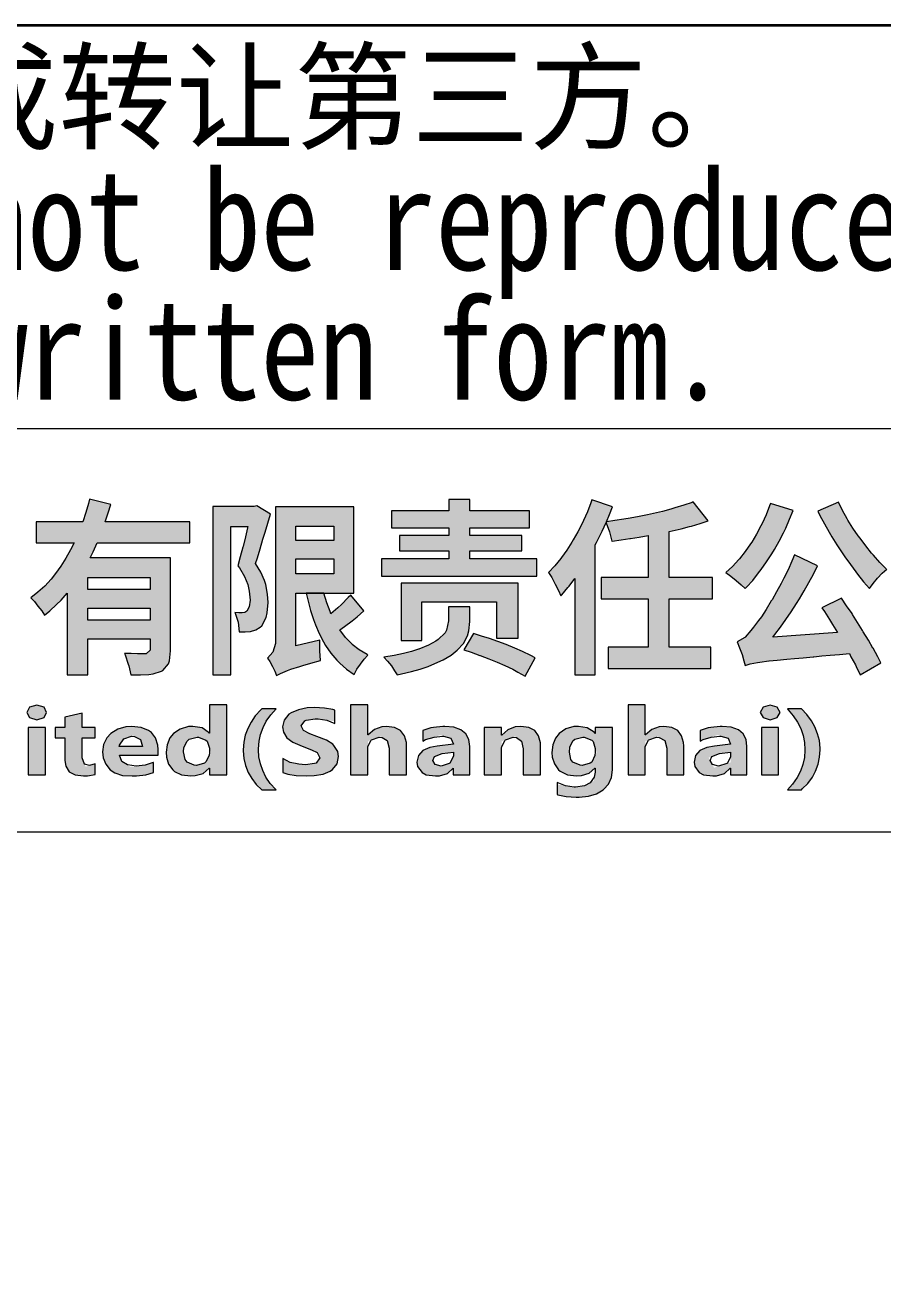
# Model space of a CAD drawing. Header units: millimetres. Extents: x 5765 to 6606, y -201 to 393.
# Drawn here: x 6522.14 to 6551.93, y -157.05 to -113.54 of the extents above; entities that cross this region are included whole.
import ezdxf
from ezdxf.enums import TextEntityAlignment as Align

# ---------------------------------------------------------------- set-up
doc = ezdxf.new("R2010")
doc.units = ezdxf.units.MM
for name, color, linetype, lineweight in [('1粗实线', 7, 'Continuous', 35), ('7文本', 2, 'Continuous', 13), ('8标注', 3, 'Continuous', 13), ('9图表', 4, 'Continuous', 13)]:
    doc.layers.add(name, color=color, linetype=linetype, lineweight=lineweight)
doc.layers.add('LOGO 1', color=7, linetype='Continuous', true_color=0x1e2380)
doc.styles.add('lanpec', font='bpec_e.shx', dxfattribs={"width": 0.75, "bigfont": 'hztxt.shx'})
doc.styles.add('黑体', font='simhei.ttf', dxfattribs={"width": 1.5})

# ---------------------------------------------------------------- blocks, each defined once
blk = doc.blocks.new('蓝滨LOGO')
at = {"layer": 'LOGO 1'}
h = blk.add_hatch(color=256, dxfattribs=at)
h.dxf.hatch_style = 1
h.paths.add_polyline_path([(72.177, 8.264), (69.389, 8.264), (69.493, 8.47), (69.632, 8.78), (72.848, 8.78), (72.848, 9.508), (69.911, 9.508), (70.014, 9.818), (70.107, 10.117), (69.363, 10.298), (69.327, 10.148), (69.24, 9.833), (69.131, 9.508), (67.51, 9.508), (67.51, 8.78), (68.832, 8.78), (68.708, 8.538), (68.548, 8.249), (68.372, 7.975), (68.187, 7.717), (68.032, 7.521), (67.815, 7.283), (67.578, 7.072), (67.33, 6.87), (67.454, 6.746), (67.578, 6.586), (67.707, 6.421), (67.8, 6.277), (67.985, 6.421), (68.223, 6.638), (68.378, 6.798), (68.594, 7.041), (68.594, 4.202), (69.307, 4.202), (69.307, 5.451), (71.475, 5.451), (71.475, 5.059), (71.34, 4.93), (71.222, 4.93), (71.036, 4.935), (70.814, 4.94), (70.582, 4.945), (70.602, 4.893), (70.711, 4.573), (70.731, 4.517), (70.798, 4.197), (70.814, 4.197), (71.144, 4.202), (71.428, 4.217), (71.583, 4.238), (71.862, 4.326), (71.913, 4.357), (72.115, 4.584), (72.146, 4.682), (72.177, 5.038)])
h.paths.add_polyline_path([(69.307, 7.583), (71.475, 7.583), (71.475, 7.165), (69.307, 7.165)], flags=16)
h.paths.add_polyline_path([(69.307, 6.519), (71.475, 6.519), (71.475, 6.096), (69.307, 6.096)], flags=16)
h = blk.add_hatch(color=256, dxfattribs=at)
h.dxf.hatch_style = 1
h.paths.add_polyline_path([(75.49, 7.34), (75.449, 7.474), (75.32, 7.763), (75.134, 8.068), (75.196, 8.259), (75.289, 8.569), (75.392, 8.909), (75.465, 9.147), (75.563, 9.467), (75.65, 9.776), (75.181, 10.071), (75.088, 10.04), (73.653, 10.04), (73.653, 4.207), (74.277, 4.207), (74.277, 9.348), (74.861, 9.348), (74.855, 9.307), (74.783, 8.987), (74.701, 8.656), (74.695, 8.63), (74.603, 8.295), (74.52, 7.99), (74.577, 7.913), (74.752, 7.619), (74.861, 7.34), (74.912, 7.108), (74.943, 6.793), (74.917, 6.561), (74.835, 6.411), (74.763, 6.37), (74.67, 6.354), (74.556, 6.354), (74.412, 6.365), (74.422, 6.344), (74.525, 6.029), (74.566, 5.699), (74.773, 5.699), (74.959, 5.709), (75.144, 5.761), (75.294, 5.854), (75.351, 5.905), (75.506, 6.189), (75.542, 6.354), (75.568, 6.71), (75.547, 6.999)])
h.paths.add_polyline_path([(78.551, 10.029), (75.826, 10.029), (75.826, 5.353), (75.826, 5.286), (75.733, 4.986), (75.547, 4.785), (75.635, 4.661), (75.723, 4.496), (75.8, 4.326), (75.857, 4.176), (75.996, 4.253), (76.239, 4.352), (76.357, 4.393), (76.677, 4.496), (76.776, 4.522), (77.059, 4.604), (77.395, 4.697), (77.369, 5.033), (77.369, 5.074), (77.364, 5.404), (76.528, 5.203), (76.528, 7.036), (76.889, 7.036), (77.503, 7.036), (78.551, 7.036)])
h.paths.add_polyline_path([(76.528, 7.707), (76.528, 8.228), (77.854, 8.228), (77.854, 7.707)], flags=16)
h.paths.add_polyline_path([(76.528, 8.858), (76.528, 9.363), (77.854, 9.363), (77.854, 8.858)], flags=16)
h.paths.add_polyline_path([(78.484, 6.081), (78.66, 6.22), (78.897, 6.421), (78.438, 6.968), (78.355, 6.881), (78.118, 6.648), (77.989, 6.53), (77.751, 6.323), (77.72, 6.401), (77.607, 6.705), (77.503, 7.036), (76.889, 7.036), (76.956, 6.757), (77.044, 6.437), (77.142, 6.127), (77.214, 5.936), (77.343, 5.632), (77.493, 5.348), (77.565, 5.219), (77.751, 4.95), (77.958, 4.708), (78.056, 4.604), (78.293, 4.393), (78.556, 4.217), (78.654, 4.393), (78.773, 4.573), (78.907, 4.749), (79.031, 4.888), (79.005, 4.904), (78.737, 5.064), (78.489, 5.26), (78.474, 5.275), (78.257, 5.503), (78.056, 5.761), (78.226, 5.884)])
h = blk.add_hatch(color=256, dxfattribs=at)
h.dxf.hatch_style = 1
h.paths.add_polyline_path([(84.905, 8.223), (82.577, 8.223), (82.577, 8.501), (84.384, 8.501), (84.384, 9.033), (82.577, 9.033), (82.577, 9.307), (84.652, 9.307), (84.652, 9.89), (82.577, 9.89), (82.577, 10.287), (81.849, 10.287), (81.849, 9.89), (79.857, 9.89), (79.857, 9.307), (81.849, 9.307), (81.849, 9.033), (80.131, 9.033), (80.131, 8.501), (81.849, 8.501), (81.849, 8.223), (79.506, 8.223), (79.506, 7.629), (84.905, 7.629)])
h.paths.add_polyline_path([(84.255, 7.387), (80.187, 7.387), (80.187, 5.399), (80.91, 5.399), (80.91, 6.736), (83.506, 6.736), (83.506, 5.477), (84.255, 5.477)])
h.paths.add_polyline_path([(82.577, 6.05), (82.577, 6.566), (81.829, 6.566), (81.829, 6.07), (81.767, 5.755), (81.72, 5.657), (81.478, 5.425), (81.395, 5.368), (81.137, 5.229), (80.807, 5.095), (80.796, 5.095), (80.554, 5.017), (80.27, 4.94), (79.95, 4.873), (79.589, 4.811), (79.718, 4.672), (79.852, 4.512), (79.965, 4.346), (80.053, 4.202), (80.208, 4.238), (80.549, 4.315), (80.853, 4.403), (81.127, 4.496), (81.364, 4.594), (81.648, 4.728), (81.922, 4.888), (82.133, 5.059), (82.35, 5.291), (82.489, 5.554), (82.536, 5.724)])
h.paths.add_polyline_path([(83.842, 5.25), (83.548, 5.358), (83.253, 5.461), (82.985, 5.549), (82.701, 5.632), (82.371, 5.069), (82.624, 4.986), (82.928, 4.873), (82.939, 4.873), (83.233, 4.754), (83.522, 4.641), (83.79, 4.522), (84.069, 4.393), (84.239, 4.3), (84.497, 4.155), (84.848, 4.795), (84.699, 4.878), (84.399, 5.017), (84.136, 5.131)])
h = blk.add_hatch(color=256, dxfattribs=at)
h.dxf.hatch_style = 1
h.paths.add_polyline_path([(86.928, 8.708), (86.98, 8.796), (87.13, 9.09), (87.176, 9.188), (87.31, 9.487), (87.316, 9.508), (87.429, 9.771), (87.527, 10.029), (86.815, 10.272), (86.779, 10.169), (86.66, 9.859), (86.526, 9.554), (86.479, 9.456), (86.325, 9.162), (86.165, 8.883), (86.123, 8.806), (85.943, 8.532), (85.757, 8.269), (85.736, 8.243), (85.524, 7.985), (85.313, 7.758), (85.421, 7.578), (85.54, 7.35), (85.654, 7.128), (85.731, 6.943), (85.767, 6.979), (85.979, 7.227), (86.025, 7.283), (86.221, 7.547), (86.221, 4.202), (86.928, 4.202)])
h.paths.add_polyline_path([(91.001, 7.583), (89.499, 7.583), (89.499, 9.178), (89.607, 9.198), (89.912, 9.265), (90.206, 9.348), (90.268, 9.363), (90.573, 9.451), (90.856, 9.549), (90.335, 10.2), (90.294, 10.184), (90.01, 10.086), (89.695, 9.993), (89.561, 9.952), (89.261, 9.874), (88.952, 9.802), (88.75, 9.756), (88.451, 9.694), (88.141, 9.642), (87.925, 9.601), (87.615, 9.554), (87.316, 9.508), (87.31, 9.487), (87.31, 9.482), (87.429, 9.167), (87.429, 9.162), (87.512, 8.842), (87.522, 8.842), (87.827, 8.883), (88.131, 8.93), (88.157, 8.93), (88.456, 8.981), (88.766, 9.033), (88.766, 7.583), (87.135, 7.583), (87.135, 6.834), (88.766, 6.834), (88.766, 5.162), (87.378, 5.162), (87.378, 4.419), (90.944, 4.419), (90.944, 5.162), (89.499, 5.162), (89.499, 6.834), (91.001, 6.834)])
h = blk.add_hatch(color=256, dxfattribs=at)
h.dxf.hatch_style = 1
h.paths.add_polyline_path([(93.313, 8.837), (93.468, 9.131), (93.546, 9.296), (93.68, 9.601), (93.799, 9.905), (93.019, 10.148), (92.988, 10.065), (92.869, 9.756), (92.73, 9.456), (92.684, 9.369), (92.529, 9.08), (92.364, 8.806), (92.322, 8.744), (92.137, 8.476), (91.935, 8.223), (91.92, 8.202), (91.693, 7.965), (91.466, 7.753), (91.636, 7.629), (91.822, 7.479), (92.002, 7.33), (92.142, 7.201), (92.188, 7.247), (92.4, 7.479), (92.606, 7.743), (92.694, 7.856), (92.88, 8.119), (93.06, 8.398), (93.153, 8.553)])
h.paths.add_polyline_path([(94.506, 7.696), (94.655, 7.99), (93.855, 8.362), (93.762, 8.145), (93.628, 7.846), (93.479, 7.552), (93.386, 7.371), (93.226, 7.077), (93.071, 6.808), (93.045, 6.767), (92.864, 6.473), (92.699, 6.22), (92.606, 6.091), (92.426, 5.859), (92.338, 5.745), (92.142, 5.513), (92.126, 5.503), (91.863, 5.348), (91.946, 5.141), (92.033, 4.909), (92.095, 4.692), (92.142, 4.527), (92.307, 4.584), (92.56, 4.635), (92.642, 4.646), (92.962, 4.682), (92.973, 4.682), (93.246, 4.708), (93.587, 4.744), (93.85, 4.77), (94.155, 4.795), (94.495, 4.832), (94.521, 4.832), (94.795, 4.857), (95.089, 4.883), (95.409, 4.909), (95.755, 4.94), (95.812, 4.832), (95.966, 4.548), (95.992, 4.491), (96.126, 4.197), (96.844, 4.615), (96.741, 4.821), (96.581, 5.126), (96.575, 5.131), (96.415, 5.41), (96.24, 5.699), (96.214, 5.745), (96.044, 6.019), (95.868, 6.297), (95.848, 6.328), (95.662, 6.602), (95.481, 6.865), (94.805, 6.525), (94.888, 6.395), (95.068, 6.117), (95.166, 5.952), (95.342, 5.673), (93.097, 5.508), (93.169, 5.606), (93.36, 5.854), (93.546, 6.117), (93.731, 6.39), (93.917, 6.674), (94.02, 6.839), (94.191, 7.118), (94.351, 7.407)])
h.paths.add_polyline_path([(96.126, 8.94), (96.064, 9.028), (95.879, 9.296), (95.708, 9.57), (95.677, 9.616), (95.512, 9.905), (95.378, 10.194), (94.666, 9.88), (94.733, 9.735), (94.888, 9.446), (95.053, 9.157), (95.151, 8.987), (95.326, 8.708), (95.502, 8.439), (95.6, 8.295), (95.791, 8.027), (95.982, 7.774), (96.044, 7.691), (96.25, 7.433), (96.452, 7.201), (96.581, 7.366), (96.736, 7.552), (96.896, 7.727), (97.056, 7.867), (97.035, 7.882), (96.818, 8.104), (96.591, 8.352), (96.524, 8.429), (96.323, 8.677)])
h = blk.add_hatch(color=256, dxfattribs=at)
h.dxf.hatch_style = 1
h.paths.add_polyline_path([(62.054, 0.726), (62.054, 1.131), (60.983, 1.131), (60.983, 3.024), (60.375, 3.024), (60.375, 0.726)])
h.paths.add_polyline_path([(62.978, 2.371), (62.38, 2.371), (62.38, 0.726), (62.978, 0.726)])
h.paths.add_polyline_path([(62.685, 2.641), (62.933, 2.72), (63.034, 2.9), (62.933, 3.08), (62.685, 3.148), (62.437, 3.08), (62.335, 2.9), (62.437, 2.72)])
h.paths.add_polyline_path([(63.518, 0.726), (64.116, 0.726), (64.116, 1.638), (64.116, 1.904), (64.513, 2.054), (64.758, 1.931), (64.826, 1.672), (64.826, 0.726), (65.423, 0.726), (65.423, 1.649), (65.423, 1.882), (65.522, 1.925), (65.524, 1.931), (65.535, 1.931), (65.837, 2.062), (66.065, 1.92), (66.133, 1.661), (66.133, 0.726), (66.73, 0.726), (66.73, 1.83), (66.673, 2.078), (66.538, 2.269), (66.335, 2.371), (66.065, 2.404), (65.828, 2.382), (65.569, 2.28), (65.366, 2.1), (65.288, 2.213), (65.073, 2.359), (64.78, 2.404), (64.702, 2.404), (64.409, 2.337), (64.33, 2.292), (64.116, 2.111), (64.116, 2.371), (63.518, 2.371)])
h.paths.add_polyline_path([(67.834, 2.371), (67.237, 2.371), (67.237, 0.726), (67.834, 0.726)])
h.paths.add_polyline_path([(67.541, 2.641), (67.789, 2.72), (67.879, 2.9), (67.789, 3.08), (67.541, 3.148), (67.282, 3.08), (67.192, 2.9), (67.282, 2.72)])
h.paths.add_polyline_path([(69.107, 2.01), (69.569, 2.01), (69.569, 2.371), (69.107, 2.371), (69.107, 2.866), (68.51, 2.731), (68.51, 2.371), (68.172, 2.371), (68.172, 2.01), (68.51, 2.01), (68.51, 1.233), (68.544, 1.03), (68.657, 0.838), (68.871, 0.726), (69.164, 0.692), (69.299, 0.692), (69.569, 0.748), (69.569, 1.109), (69.231, 1.015), (69.107, 1.323)])
h.paths.add_polyline_path([(69.817, 1.526), (69.84, 1.323), (69.93, 1.097), (70.088, 0.906), (70.245, 0.804), (70.516, 0.714), (70.854, 0.692), (71, 0.692), (71.327, 0.726), (71.586, 0.816), (71.586, 1.165), (71.575, 1.165), (71.304, 1.064), (70.788, 1.008), (70.493, 1.199), (70.414, 1.413), (71.755, 1.413), (71.755, 1.616), (71.744, 1.762), (71.665, 2.01), (71.519, 2.202), (71.417, 2.269), (71.158, 2.371), (70.831, 2.404), (70.628, 2.393), (70.347, 2.314), (70.11, 2.168), (69.964, 2.01), (69.851, 1.785)])
h.paths.add_polyline_path([(70.561, 1.976), (70.88, 2.096), (71.135, 1.954), (71.203, 1.717), (70.383, 1.717)], flags=16)
h.paths.add_polyline_path([(72.037, 1.345), (72.116, 1.097), (72.262, 0.906), (72.319, 0.849), (72.566, 0.726), (72.882, 0.692), (73.04, 0.703), (73.31, 0.782), (73.535, 0.972), (73.535, 0.726), (74.133, 0.726), (74.133, 3.159), (73.535, 3.159), (73.535, 2.179), (73.524, 2.179), (73.49, 2.213), (73.276, 2.359), (72.961, 2.404), (72.803, 2.404), (72.521, 2.314), (72.285, 2.168), (72.161, 2.01), (72.059, 1.773), (72.026, 1.514)])
h.paths.add_polyline_path([(73.135, 2.052), (73.451, 1.914), (73.584, 1.515), (73.392, 1.151), (73.053, 1.042), (72.705, 1.2), (72.613, 1.622), (72.788, 1.954)], flags=16)
h = blk.add_hatch(color=256, dxfattribs=at)
h.dxf.hatch_style = 1
h.paths.add_polyline_path([(74.707, 1.559), (74.73, 1.3), (74.786, 1.052), (74.876, 0.816), (75, 0.602), (75.158, 0.399), (75.35, 0.207), (75.844, 0.207), (75.547, 0.539), (75.33, 0.994), (75.248, 1.357), (75.236, 1.627), (75.273, 2.051), (75.452, 2.521), (75.823, 3.024), (75.35, 3.024), (75.316, 2.99), (75.124, 2.776), (74.978, 2.562), (74.865, 2.337), (74.775, 2.111), (74.73, 1.864), (74.707, 1.604)])
h.paths.add_polyline_path([(76.862, 2.625), (77.26, 2.682), (77.885, 2.59), (77.885, 2.979), (77.817, 3.002), (77.524, 3.047), (77.186, 3.069), (76.927, 3.058), (76.623, 2.99), (76.375, 2.889), (76.285, 2.833), (76.127, 2.63), (76.071, 2.393), (76.104, 2.213), (76.217, 2.021), (76.431, 1.864), (76.747, 1.728), (77.261, 1.533), (77.366, 1.323), (77.231, 1.126), (76.871, 1.075), (76.434, 1.116), (76.082, 1.3), (76.082, 0.816), (76.251, 0.759), (76.544, 0.703), (76.893, 0.692), (77.175, 0.703), (77.479, 0.759), (77.727, 0.861), (77.806, 0.917), (77.964, 1.109), (78.02, 1.368), (77.986, 1.537), (77.851, 1.751), (77.817, 1.796), (77.592, 1.931), (77.265, 2.066), (76.828, 2.225), (76.713, 2.427)])
h.paths.add_polyline_path([(79.034, 3.159), (78.437, 3.159), (78.437, 0.726), (79.034, 0.726), (79.034, 1.661), (79.034, 1.896), (79.481, 2.063), (79.71, 1.92), (79.778, 1.661), (79.778, 0.726), (80.375, 0.726), (80.375, 1.852), (80.307, 2.089), (80.172, 2.269), (79.958, 2.371), (79.676, 2.404), (79.519, 2.393), (79.259, 2.303), (79.034, 2.113)])
h.paths.add_polyline_path([(80.792, 1.402), (80.736, 1.176), (80.758, 1.018), (80.916, 0.816), (81.062, 0.737), (81.378, 0.692), (81.524, 0.692), (81.795, 0.782), (81.997, 0.962), (81.997, 0.726), (82.572, 0.726), (82.572, 1.717), (82.538, 1.954), (82.437, 2.157), (82.268, 2.292), (82.02, 2.382), (81.705, 2.404), (81.637, 2.404), (81.31, 2.371), (81.22, 2.359), (80.938, 2.269), (80.938, 1.923), (81.55, 2.111), (81.919, 1.999), (82.009, 1.796), (81.445, 1.728), (81.186, 1.683), (80.938, 1.571)])
h.paths.add_polyline_path([(81.862, 1.12), (81.885, 1.131), (81.997, 1.357), (82.009, 1.39), (82.009, 1.514), (81.614, 1.469), (81.344, 1.368), (81.288, 1.233), (81.366, 1.086), (81.581, 1.03)], flags=16)
h.paths.add_polyline_path([(83.079, 0.726), (83.676, 0.726), (83.676, 1.892), (84.147, 2.068), (84.375, 1.897), (84.431, 1.638), (84.431, 0.726), (85.028, 0.726), (85.028, 1.841), (84.961, 2.089), (84.837, 2.269), (84.623, 2.371), (84.352, 2.404), (84.15, 2.393), (83.89, 2.292), (83.676, 2.101), (83.676, 2.371), (83.079, 2.371)])
h.paths.add_polyline_path([(85.434, 1.345), (85.513, 1.109), (85.659, 0.906), (85.716, 0.861), (85.964, 0.726), (86.279, 0.692), (86.448, 0.703), (86.719, 0.793), (86.921, 0.962), (86.958, 0.962), (86.875, 0.52), (86.561, 0.354), (86.222, 0.305), (85.603, 0.397), (85.603, 0.049), (85.637, 0.038), (85.919, -0.018), (86.268, -0.041), (86.369, -0.041), (86.696, -0.007), (86.978, 0.072), (87.203, 0.207), (87.226, 0.23), (87.395, 0.41), (87.496, 0.635), (87.53, 0.906), (87.53, 2.371), (86.933, 2.371), (86.933, 2.168), (86.921, 2.168), (86.888, 2.213), (86.651, 2.359), (86.347, 2.404), (86.189, 2.404), (85.907, 2.326), (85.682, 2.168), (85.547, 1.999), (85.457, 1.773), (85.423, 1.503)])
h.paths.add_polyline_path([(86.006, 1.625), (86.178, 1.953), (86.532, 2.052), (86.844, 1.916), (86.978, 1.514), (86.792, 1.142), (86.444, 1.045), (86.103, 1.2)], flags=16)
h.paths.add_polyline_path([(88.668, 3.159), (88.071, 3.159), (88.071, 0.726), (88.668, 0.726), (88.668, 1.661), (88.668, 1.896), (89.106, 2.06), (89.344, 1.92), (89.412, 1.661), (89.412, 0.726), (90.009, 0.726), (90.009, 1.74), (89.998, 1.852), (89.93, 2.089), (89.795, 2.269), (89.592, 2.371), (89.31, 2.404), (89.152, 2.393), (88.893, 2.303), (88.668, 2.113)])
h.paths.add_polyline_path([(92.195, 1.717), (92.172, 1.954), (92.071, 2.157), (91.902, 2.292), (91.654, 2.382), (91.338, 2.404), (91.271, 2.404), (90.944, 2.371), (90.854, 2.359), (90.572, 2.269), (90.572, 1.921), (91.174, 2.114), (91.552, 1.999), (91.631, 1.796), (91.068, 1.728), (90.809, 1.683), (90.561, 1.571), (90.414, 1.402), (90.369, 1.176), (90.392, 1.018), (90.538, 0.816), (90.696, 0.737), (91.012, 0.692), (91.147, 0.692), (91.417, 0.782), (91.631, 0.972), (91.631, 0.726), (92.195, 0.726)])
h.paths.add_polyline_path([(91.631, 1.514), (91.631, 1.39), (91.631, 1.163), (91.058, 0.98), (90.87, 1.327), (91.248, 1.469)], flags=16)
h.paths.add_polyline_path([(93.299, 2.371), (92.702, 2.371), (92.702, 0.726), (93.299, 0.726)])
h.paths.add_polyline_path([(92.758, 3.08), (92.657, 2.9), (92.758, 2.72), (93.006, 2.641), (93.254, 2.72), (93.355, 2.9), (93.254, 3.08), (93.006, 3.148)])
h.paths.add_polyline_path([(94.144, 1.086), (93.994, 0.711), (93.642, 0.207), (94.088, 0.207), (94.313, 0.433), (94.471, 0.647), (94.583, 0.861), (94.674, 1.097), (94.719, 1.345), (94.741, 1.604), (94.741, 1.661), (94.719, 1.92), (94.651, 2.157), (94.561, 2.393), (94.437, 2.607), (94.279, 2.821), (94.088, 3.024), (93.603, 3.024), (93.626, 2.99), (93.903, 2.661), (94.139, 2.189), (94.2, 1.852), (94.22, 1.42)])
at = {"color": 164, "lineweight": 0}
for points in [[(69.363, 10.298), (69.327, 10.148), (69.24, 9.833), (69.131, 9.508), (67.51, 9.508), (67.51, 8.78), (68.832, 8.78), (68.708, 8.538), (68.548, 8.249), (68.372, 7.975), (68.187, 7.717)], [(70.602, 4.893), (70.711, 4.573), (70.731, 4.517), (70.798, 4.197), (70.814, 4.197), (71.144, 4.202), (71.428, 4.217), (71.583, 4.238), (71.862, 4.326), (71.913, 4.357), (72.115, 4.584), (72.146, 4.682), (72.177, 5.038), (72.177, 8.264), (69.389, 8.264), (69.493, 8.47), (69.632, 8.78), (72.848, 8.78), (72.848, 9.508), (69.911, 9.508), (70.014, 9.818), (70.107, 10.117), (69.363, 10.298)], [(75.181, 10.071), (75.088, 10.04), (73.653, 10.04), (73.653, 4.207), (74.277, 4.207), (74.277, 9.348), (74.861, 9.348)], [(75.563, 9.467), (75.65, 9.776), (75.181, 10.071)], [(78.551, 10.029), (75.826, 10.029), (75.826, 5.353), (75.826, 5.286), (75.733, 4.986), (75.547, 4.785), (75.635, 4.661), (75.723, 4.496), (75.8, 4.326), (75.857, 4.176), (75.996, 4.253), (76.239, 4.352), (76.357, 4.393), (76.677, 4.496), (76.776, 4.522), (77.059, 4.604), (77.395, 4.697), (77.369, 5.033), (77.369, 5.074)], [(78.551, 7.036), (78.551, 10.029)], [(86.815, 10.272), (86.779, 10.169), (86.66, 9.859), (86.526, 9.554), (86.479, 9.456), (86.325, 9.162), (86.165, 8.883), (86.123, 8.806), (85.943, 8.532), (85.757, 8.269), (85.736, 8.243), (85.524, 7.985), (85.313, 7.758), (85.421, 7.578)], [(86.221, 7.547), (86.221, 4.202), (86.928, 4.202), (86.928, 8.708), (86.98, 8.796), (87.13, 9.09), (87.176, 9.188), (87.31, 9.487), (87.316, 9.508), (87.429, 9.771), (87.527, 10.029), (86.815, 10.272)], [(88.766, 9.033), (88.766, 7.583), (87.135, 7.583), (87.135, 6.834), (88.766, 6.834), (88.766, 5.162), (87.378, 5.162), (87.378, 4.419), (90.944, 4.419), (90.944, 5.162), (89.499, 5.162), (89.499, 6.834), (91.001, 6.834), (91.001, 7.583), (89.499, 7.583), (89.499, 9.178), (89.607, 9.198), (89.912, 9.265), (90.206, 9.348), (90.268, 9.363), (90.573, 9.451), (90.856, 9.549), (90.335, 10.2)], [(90.335, 10.2), (90.294, 10.184), (90.01, 10.086), (89.695, 9.993), (89.561, 9.952), (89.261, 9.874), (88.952, 9.802), (88.75, 9.756), (88.451, 9.694), (88.141, 9.642), (87.925, 9.601), (87.615, 9.554), (87.316, 9.508), (87.31, 9.487), (87.31, 9.482), (87.429, 9.167), (87.429, 9.162)], [(97.035, 7.882), (96.818, 8.104), (96.591, 8.352), (96.524, 8.429), (96.323, 8.677), (96.126, 8.94), (96.064, 9.028), (95.879, 9.296), (95.708, 9.57), (95.677, 9.616), (95.512, 9.905), (95.378, 10.194), (94.666, 9.88), (94.733, 9.735), (94.888, 9.446), (95.053, 9.157), (95.151, 8.987), (95.326, 8.708), (95.502, 8.439), (95.6, 8.295), (95.791, 8.027), (95.982, 7.774), (96.044, 7.691), (96.25, 7.433), (96.452, 7.201), (96.581, 7.366), (96.736, 7.552), (96.896, 7.727), (97.056, 7.867)], [(74.861, 9.348), (74.855, 9.307), (74.783, 8.987), (74.701, 8.656), (74.695, 8.63), (74.603, 8.295), (74.52, 7.99), (74.577, 7.913), (74.752, 7.619), (74.861, 7.34), (74.912, 7.108), (74.943, 6.793), (74.917, 6.561), (74.835, 6.411), (74.763, 6.37), (74.67, 6.354), (74.556, 6.354)], [(75.542, 6.354), (75.568, 6.71), (75.547, 6.999), (75.49, 7.34), (75.449, 7.474), (75.32, 7.763), (75.134, 8.068), (75.196, 8.259), (75.289, 8.569), (75.392, 8.909), (75.465, 9.147), (75.563, 9.467)], [(76.528, 8.858), (76.528, 9.363), (77.854, 9.363)], [(77.854, 9.363), (77.854, 8.858), (76.528, 8.858)], [(87.429, 9.162), (87.512, 8.842), (87.522, 8.842), (87.827, 8.883), (88.131, 8.93), (88.157, 8.93), (88.456, 8.981), (88.766, 9.033)], [(93.855, 8.362), (93.762, 8.145), (93.628, 7.846), (93.479, 7.552), (93.386, 7.371), (93.226, 7.077), (93.071, 6.808), (93.045, 6.767), (92.864, 6.473), (92.699, 6.22), (92.606, 6.091), (92.426, 5.859), (92.338, 5.745), (92.142, 5.513), (92.126, 5.503)], [(93.097, 5.508), (93.169, 5.606), (93.36, 5.854), (93.546, 6.117), (93.731, 6.39), (93.917, 6.674), (94.02, 6.839), (94.191, 7.118), (94.351, 7.407), (94.506, 7.696), (94.655, 7.99), (93.855, 8.362)], [(76.528, 7.707), (76.528, 8.228), (77.854, 8.228)], [(77.854, 8.228), (77.854, 7.707), (76.528, 7.707)], [(68.187, 7.717), (68.032, 7.521), (67.815, 7.283), (67.578, 7.072)], [(69.307, 7.165), (69.307, 7.583), (71.475, 7.583)], [(71.475, 7.583), (71.475, 7.165), (69.307, 7.165)], [(85.421, 7.578), (85.54, 7.35), (85.654, 7.128), (85.731, 6.943), (85.767, 6.979), (85.979, 7.227), (86.025, 7.283), (86.221, 7.547)], [(67.578, 7.072), (67.33, 6.87), (67.454, 6.746), (67.578, 6.586), (67.707, 6.421), (67.8, 6.277), (67.985, 6.421), (68.223, 6.638), (68.378, 6.798), (68.594, 7.041)], [(68.594, 7.041), (68.594, 4.202), (69.307, 4.202), (69.307, 5.451), (71.475, 5.451)], [(76.528, 5.203), (76.528, 7.036), (76.889, 7.036), (77.503, 7.036), (78.551, 7.036)], [(77.503, 7.036), (76.889, 7.036), (76.956, 6.757), (77.044, 6.437), (77.142, 6.127), (77.214, 5.936), (77.343, 5.632), (77.493, 5.348), (77.565, 5.219), (77.751, 4.95), (77.958, 4.708), (78.056, 4.604), (78.293, 4.393), (78.556, 4.217), (78.654, 4.393), (78.773, 4.573), (78.907, 4.749), (79.031, 4.888), (79.005, 4.904), (78.737, 5.064), (78.489, 5.26), (78.474, 5.275), (78.257, 5.503), (78.056, 5.761), (78.226, 5.884), (78.484, 6.081), (78.66, 6.22)], [(77.751, 6.323), (77.72, 6.401), (77.607, 6.705), (77.503, 7.036)], [(78.438, 6.968), (78.355, 6.881), (78.118, 6.648), (77.989, 6.53), (77.751, 6.323)], [(78.66, 6.22), (78.897, 6.421), (78.438, 6.968)], [(84.255, 7.387), (80.187, 7.387), (80.187, 5.399), (80.91, 5.399), (80.91, 6.736), (83.506, 6.736)], [(83.506, 6.736), (83.506, 5.477), (84.255, 5.477), (84.255, 7.387)], [(83.506, 6.736), (83.506, 5.477), (84.255, 5.477), (84.255, 7.387)], [(95.481, 6.865), (94.805, 6.525), (94.888, 6.395), (95.068, 6.117), (95.166, 5.952), (95.342, 5.673), (93.097, 5.508)], [(96.581, 5.126), (96.575, 5.131), (96.415, 5.41), (96.24, 5.699), (96.214, 5.745), (96.044, 6.019), (95.868, 6.297), (95.848, 6.328), (95.662, 6.602), (95.481, 6.865)], [(69.307, 6.096), (69.307, 6.519), (71.475, 6.519)], [(71.475, 6.519), (71.475, 6.096), (69.307, 6.096)], [(74.67, 6.354), (74.556, 6.354), (74.412, 6.365)], [(74.412, 6.365), (74.422, 6.344), (74.525, 6.029), (74.525, 6.029), (74.566, 5.699), (74.773, 5.699), (74.959, 5.709), (75.144, 5.761), (75.294, 5.854), (75.351, 5.905), (75.506, 6.189), (75.542, 6.354)], [(71.475, 5.451), (71.475, 5.059), (71.34, 4.93), (71.222, 4.93)], [(77.364, 5.404), (76.528, 5.203)], [(77.369, 5.074), (77.364, 5.404)], [(92.126, 5.503), (91.863, 5.348), (91.946, 5.141), (92.033, 4.909), (92.095, 4.692), (92.142, 4.527), (92.307, 4.584), (92.56, 4.635), (92.642, 4.646), (92.962, 4.682), (92.973, 4.682), (93.246, 4.708), (93.587, 4.744), (93.85, 4.77), (94.155, 4.795), (94.495, 4.832), (94.521, 4.832), (94.795, 4.857), (95.089, 4.883), (95.409, 4.909), (95.755, 4.94)], [(71.222, 4.93), (71.036, 4.935), (70.814, 4.94), (70.582, 4.945)], [(70.582, 4.945), (70.602, 4.893)], [(95.755, 4.94), (95.812, 4.832), (95.966, 4.548), (95.992, 4.491), (96.126, 4.197), (96.844, 4.615), (96.741, 4.821), (96.581, 5.126)], [(95.755, 4.94), (95.812, 4.832), (95.966, 4.548), (95.992, 4.491), (96.126, 4.197), (96.844, 4.615), (96.741, 4.821), (96.581, 5.126)]]:
    blk.add_lwpolyline(points, dxfattribs=at)
for points in [[(82.577, 10.287), (81.849, 10.287), (81.849, 9.89), (79.857, 9.89), (79.857, 9.307), (81.849, 9.307), (81.849, 9.033), (80.131, 9.033), (80.131, 8.501), (81.849, 8.501), (81.849, 8.223), (79.506, 8.223), (79.506, 7.629), (84.905, 7.629), (84.905, 8.223), (82.577, 8.223), (82.577, 8.501), (84.384, 8.501), (84.384, 9.033), (82.577, 9.033), (82.577, 9.307), (84.652, 9.307), (84.652, 9.89), (82.577, 9.89)], [(93.019, 10.148), (92.988, 10.065), (92.869, 9.756), (92.73, 9.456), (92.684, 9.369), (92.529, 9.08), (92.364, 8.806), (92.322, 8.744), (92.137, 8.476), (91.935, 8.223), (91.92, 8.202), (91.693, 7.965), (91.466, 7.753), (91.636, 7.629), (91.822, 7.479), (92.002, 7.33), (92.142, 7.201), (92.188, 7.247), (92.4, 7.479), (92.606, 7.743), (92.694, 7.856), (92.88, 8.119), (93.06, 8.398), (93.153, 8.553), (93.313, 8.837), (93.468, 9.131), (93.546, 9.296), (93.68, 9.601), (93.799, 9.905)], [(82.577, 6.566), (81.829, 6.566), (81.829, 6.07), (81.767, 5.755), (81.72, 5.657), (81.478, 5.425), (81.395, 5.368), (81.137, 5.229), (80.807, 5.095), (80.796, 5.095), (80.554, 5.017), (80.27, 4.94), (79.95, 4.873), (79.589, 4.811), (79.718, 4.672), (79.852, 4.512), (79.965, 4.346), (80.053, 4.202), (80.208, 4.238), (80.549, 4.315), (80.853, 4.403), (81.127, 4.496), (81.364, 4.594), (81.648, 4.728), (81.922, 4.888), (82.133, 5.059), (82.35, 5.291), (82.489, 5.554), (82.536, 5.724), (82.577, 6.05)], [(82.701, 5.632), (82.371, 5.069), (82.624, 4.986), (82.928, 4.873), (82.939, 4.873), (83.233, 4.754), (83.522, 4.641), (83.79, 4.522), (84.069, 4.393), (84.239, 4.3), (84.497, 4.155), (84.848, 4.795), (84.699, 4.878), (84.399, 5.017), (84.136, 5.131), (83.842, 5.25), (83.842, 5.25), (83.548, 5.358), (83.253, 5.461), (82.985, 5.549)]]:
    blk.add_lwpolyline(points, close=True, dxfattribs=at)
at = {"layer": 'LOGO 1', "color": 164, "lineweight": 0}
for points in [[(67.541, 3.148), (67.282, 3.08), (67.192, 2.9), (67.282, 2.72), (67.541, 2.641), (67.789, 2.72), (67.879, 2.9), (67.789, 3.08)], [(93.006, 3.148), (92.758, 3.08), (92.657, 2.9), (92.758, 2.72), (93.006, 2.641), (93.254, 2.72), (93.355, 2.9), (93.254, 3.08)], [(75.845, 3.024), (75.35, 3.024), (75.316, 2.99), (75.124, 2.776), (74.978, 2.562), (74.865, 2.337), (74.775, 2.111), (74.73, 1.864), (74.707, 1.604), (74.707, 1.559), (74.73, 1.3), (74.786, 1.052), (74.876, 0.816), (75, 0.602), (75.158, 0.399), (75.35, 0.207), (75.845, 0.207), (75.834, 0.218), (75.643, 0.433), (75.496, 0.647), (75.383, 0.883), (75.304, 1.109), (75.248, 1.357), (75.237, 1.604), (75.237, 1.638), (75.259, 1.897), (75.304, 2.134), (75.395, 2.371), (75.507, 2.596), (75.665, 2.81)], [(94.088, 3.024), (93.603, 3.024), (93.626, 2.99), (93.806, 2.776), (93.953, 2.562), (94.065, 2.337), (94.155, 2.1), (94.2, 1.852), (94.212, 1.604), (94.212, 1.582), (94.2, 1.334), (94.144, 1.086), (94.054, 0.861), (93.941, 0.635), (93.783, 0.41), (93.603, 0.207), (94.088, 0.207), (94.122, 0.241), (94.313, 0.433), (94.471, 0.647), (94.583, 0.861), (94.674, 1.097), (94.719, 1.345), (94.741, 1.604), (94.741, 1.661), (94.719, 1.92), (94.651, 2.157), (94.561, 2.393), (94.437, 2.607), (94.279, 2.821)], [(67.834, 2.371), (67.237, 2.371), (67.237, 0.726), (67.834, 0.726)], [(93.299, 2.371), (92.702, 2.371), (92.702, 0.726), (93.299, 0.726)]]:
    blk.add_lwpolyline(points, close=True, dxfattribs=at)
for points in [[(74.133, 3.159), (73.535, 3.159), (73.535, 2.179), (73.524, 2.179)], [(73.535, 0.962), (73.535, 0.726), (74.133, 0.726), (74.133, 3.159)], [(77.186, 3.069), (76.927, 3.058), (76.623, 2.99), (76.375, 2.889), (76.285, 2.833)], [(77.209, 2.675), (77.31, 2.675), (77.614, 2.63), (77.885, 2.517), (77.885, 2.979), (77.817, 3.002), (77.524, 3.047), (77.186, 3.069)], [(79.034, 3.159), (78.437, 3.159), (78.437, 0.726), (79.034, 0.726), (79.034, 1.661), (79.034, 1.717), (79.147, 1.931), (79.158, 1.942), (79.428, 2.044)], [(79.034, 2.123), (79.034, 3.159)], [(88.668, 3.159), (88.071, 3.159), (88.071, 0.726), (88.668, 0.726), (88.668, 1.661), (88.668, 1.717), (88.781, 1.931), (88.792, 1.942), (89.062, 2.044)], [(88.668, 2.123), (88.668, 3.159)], [(69.107, 2.866), (68.51, 2.731), (68.51, 2.371), (68.172, 2.371), (68.172, 2.01), (68.51, 2.01), (68.51, 1.233), (68.544, 1.03)], [(69.366, 1.052), (69.197, 1.097), (69.107, 1.323), (69.107, 2.01), (69.569, 2.01), (69.569, 2.371), (69.107, 2.371), (69.107, 2.866)], [(76.285, 2.833), (76.127, 2.63), (76.071, 2.393), (76.104, 2.213), (76.217, 2.021), (76.431, 1.864), (76.747, 1.728), (77.074, 1.604), (77.276, 1.503), (77.366, 1.323), (77.243, 1.142), (77.186, 1.12), (76.871, 1.075)], [(77.806, 0.917), (77.964, 1.109), (78.02, 1.368), (77.986, 1.537), (77.851, 1.751), (77.817, 1.796), (77.592, 1.931), (77.265, 2.066), (77.017, 2.157), (76.803, 2.269), (76.713, 2.427), (76.848, 2.607), (76.893, 2.63), (77.209, 2.675)], [(70.831, 2.404), (70.628, 2.393), (70.347, 2.314), (70.11, 2.168)], [(71.755, 1.616), (71.744, 1.762), (71.665, 2.01), (71.519, 2.202), (71.417, 2.269), (71.158, 2.371), (70.831, 2.404)], [(72.961, 2.404), (72.803, 2.404), (72.521, 2.314), (72.285, 2.168)], [(73.524, 2.179), (73.49, 2.213), (73.276, 2.359), (72.961, 2.404)], [(79.676, 2.404), (79.519, 2.393), (79.259, 2.303), (79.045, 2.123), (79.034, 2.123)], [(80.307, 2.089), (80.172, 2.269), (79.958, 2.371), (79.676, 2.404)], [(81.705, 2.404), (81.637, 2.404), (81.31, 2.371), (81.22, 2.359), (80.938, 2.269), (80.938, 1.897), (81.04, 1.954), (81.333, 2.044), (81.626, 2.078)], [(82.437, 2.157), (82.268, 2.292), (82.02, 2.382), (81.705, 2.404)], [(83.676, 2.371), (83.079, 2.371), (83.079, 0.726), (83.676, 0.726), (83.676, 1.661), (83.688, 1.717), (83.8, 1.931), (83.812, 1.942), (84.082, 2.044)], [(84.352, 2.404), (84.15, 2.393), (83.89, 2.292), (83.688, 2.111), (83.676, 2.111)], [(83.676, 2.111), (83.676, 2.371)], [(84.961, 2.089), (84.837, 2.269), (84.623, 2.371), (84.352, 2.404)], [(86.347, 2.404), (86.189, 2.404), (85.907, 2.326), (85.682, 2.168)], [(86.921, 2.168), (86.888, 2.213), (86.651, 2.359), (86.347, 2.404)], [(87.53, 2.371), (86.933, 2.371), (86.933, 2.168), (86.921, 2.168)], [(87.226, 0.23), (87.395, 0.41), (87.496, 0.635), (87.53, 0.906), (87.53, 2.371)], [(89.31, 2.404), (89.152, 2.393), (88.893, 2.303), (88.679, 2.123), (88.668, 2.123)], [(89.93, 2.089), (89.795, 2.269), (89.592, 2.371), (89.31, 2.404)], [(91.338, 2.404), (91.271, 2.404), (90.944, 2.371), (90.854, 2.359), (90.572, 2.269), (90.572, 1.897), (90.674, 1.954), (90.955, 2.044), (91.26, 2.078)], [(92.071, 2.157), (91.902, 2.292), (91.654, 2.382), (91.338, 2.404)], [(70.11, 2.168), (69.964, 2.01), (69.851, 1.785), (69.817, 1.526), (69.84, 1.323), (69.93, 1.097), (70.088, 0.906)], [(70.403, 1.717), (70.414, 1.762), (70.561, 1.976), (70.561, 1.976), (70.831, 2.078)], [(70.831, 2.078), (70.933, 2.066), (71.135, 1.954), (71.203, 1.717), (70.403, 1.717)], [(72.285, 2.168), (72.161, 2.01), (72.059, 1.773), (72.026, 1.514), (72.037, 1.345), (72.116, 1.097), (72.262, 0.906), (72.319, 0.849), (72.566, 0.726), (72.882, 0.692), (73.04, 0.703), (73.31, 0.782), (73.524, 0.962), (73.535, 0.962)], [(73.085, 1.052), (73.006, 1.064), (72.758, 1.176), (72.69, 1.266), (72.634, 1.526), (72.645, 1.683), (72.758, 1.897), (72.826, 1.965), (73.107, 2.044)], [(73.107, 2.044), (73.152, 2.044), (73.412, 1.931), (73.457, 1.897), (73.535, 1.661), (73.535, 1.514), (73.524, 1.402), (73.412, 1.188), (73.366, 1.142), (73.085, 1.052)], [(79.428, 2.044), (79.53, 2.033), (79.71, 1.92), (79.778, 1.661), (79.778, 0.726), (80.375, 0.726), (80.375, 1.74), (80.375, 1.852), (80.307, 2.089)], [(79.428, 2.044), (79.53, 2.033), (79.71, 1.92), (79.778, 1.661), (79.778, 0.726), (80.375, 0.726), (80.375, 1.74), (80.375, 1.852), (80.307, 2.089)], [(81.626, 2.078), (81.659, 2.078), (81.919, 1.999), (82.009, 1.796), (81.445, 1.728), (81.186, 1.683), (80.938, 1.571)], [(81.997, 0.962), (81.997, 0.726), (82.572, 0.726), (82.572, 1.717), (82.538, 1.954), (82.437, 2.157)], [(84.082, 2.044), (84.195, 2.033), (84.375, 1.897), (84.431, 1.638), (84.431, 0.726), (85.028, 0.726), (85.028, 1.728), (85.028, 1.841), (84.961, 2.089)], [(84.082, 2.044), (84.195, 2.033), (84.375, 1.897), (84.431, 1.638), (84.431, 0.726), (85.028, 0.726), (85.028, 1.728), (85.028, 1.841), (84.961, 2.089)], [(85.682, 2.168), (85.547, 1.999), (85.457, 1.773), (85.423, 1.503), (85.434, 1.345), (85.513, 1.109), (85.659, 0.906), (85.716, 0.861), (85.964, 0.726), (86.279, 0.692), (86.448, 0.703), (86.719, 0.793), (86.921, 0.962), (86.933, 0.962)], [(86.471, 1.052), (86.403, 1.064), (86.155, 1.176), (86.088, 1.266), (86.031, 1.514), (86.043, 1.695), (86.155, 1.909), (86.223, 1.965), (86.505, 2.044)], [(86.505, 2.044), (86.55, 2.044), (86.809, 1.931), (86.854, 1.886), (86.933, 1.649), (86.933, 1.514), (86.921, 1.402), (86.809, 1.176), (86.752, 1.131), (86.471, 1.052)], [(89.062, 2.044), (89.152, 2.033), (89.344, 1.92), (89.412, 1.661), (89.412, 0.726), (90.009, 0.726), (90.009, 1.74), (89.998, 1.852), (89.93, 2.089)], [(89.062, 2.044), (89.152, 2.033), (89.344, 1.92), (89.412, 1.661), (89.412, 0.726), (90.009, 0.726), (90.009, 1.74), (89.998, 1.852), (89.93, 2.089)], [(91.26, 2.078), (91.293, 2.078), (91.552, 1.999), (91.631, 1.796), (91.068, 1.728), (90.809, 1.683), (90.561, 1.571)], [(91.26, 2.078), (91.293, 2.078), (91.552, 1.999), (91.631, 1.796), (91.068, 1.728), (90.809, 1.683), (90.561, 1.571)], [(91.631, 0.962), (91.631, 0.726), (92.195, 0.726), (92.195, 1.717), (92.172, 1.954), (92.071, 2.157)], [(91.631, 0.962), (91.631, 0.726), (92.195, 0.726), (92.195, 1.717), (92.172, 1.954), (92.071, 2.157)], [(70.989, 1.03), (70.685, 1.075), (70.493, 1.199), (70.414, 1.413), (71.755, 1.413), (71.755, 1.616)], [(80.938, 1.571), (80.792, 1.402), (80.736, 1.176), (80.758, 1.018)], [(81.581, 1.03), (81.366, 1.086), (81.288, 1.233), (81.344, 1.368), (81.614, 1.469), (82.009, 1.514)], [(82.009, 1.514), (82.009, 1.39), (81.997, 1.357), (81.885, 1.131), (81.862, 1.12), (81.581, 1.03)], [(90.561, 1.571), (90.414, 1.402), (90.369, 1.176), (90.392, 1.018)], [(91.214, 1.03), (91, 1.086), (90.921, 1.233), (90.978, 1.368), (91.248, 1.469), (91.631, 1.514)], [(91.631, 1.514), (91.631, 1.39), (91.631, 1.357), (91.519, 1.131), (91.496, 1.12), (91.214, 1.03)], [(91.631, 1.514), (91.631, 1.39), (91.631, 1.357), (91.519, 1.131), (91.496, 1.12), (91.214, 1.03)], [(68.544, 1.03), (68.657, 0.838), (68.871, 0.726), (69.164, 0.692), (69.299, 0.692), (69.569, 0.748), (69.569, 1.109)], [(69.569, 1.109), (69.366, 1.052)], [(70.088, 0.906), (70.245, 0.804), (70.516, 0.714), (70.854, 0.692), (71, 0.692), (71.327, 0.726), (71.586, 0.816), (71.586, 1.165)], [(71.586, 1.165), (71.575, 1.165), (71.304, 1.064), (70.989, 1.03)], [(76.871, 1.075), (76.634, 1.097), (76.341, 1.165), (76.082, 1.3)], [(76.082, 1.3), (76.082, 0.816), (76.251, 0.759), (76.544, 0.703), (76.893, 0.692), (77.175, 0.703), (77.479, 0.759), (77.727, 0.861), (77.806, 0.917)], [(80.758, 1.018), (80.916, 0.816), (81.062, 0.737), (81.378, 0.692), (81.524, 0.692), (81.795, 0.782), (81.997, 0.962), (81.997, 0.962)], [(86.933, 0.962), (86.933, 0.827), (86.899, 0.647), (86.752, 0.455), (86.561, 0.354), (86.245, 0.309)], [(90.392, 1.018), (90.538, 0.816), (90.696, 0.737), (91.012, 0.692), (91.147, 0.692), (91.417, 0.782), (91.62, 0.962), (91.631, 0.962)], [(86.245, 0.309), (86.2, 0.309), (85.896, 0.354), (85.603, 0.466)], [(85.603, 0.466), (85.603, 0.049), (85.637, 0.038), (85.919, -0.018), (86.268, -0.041), (86.369, -0.041), (86.696, -0.007), (86.978, 0.072), (87.203, 0.207), (87.226, 0.23)]]:
    blk.add_lwpolyline(points, dxfattribs=at)
blk = doc.blocks.new('蓝滨、蓝科总图标题栏模板')
at = {"layer": '1粗实线'}
blk.add_lwpolyline([(-180, 77), (0, 77), (0, 0), (-180, 0)], close=True, dxfattribs=at)
at = {"layer": '9图表'}
for p, q in [((-180, 63, 0), (0, 63, 0)), ((-180, 49, 0), (0, 49, 0))]:
    blk.add_line(p, q, dxfattribs=at)
at = {"layer": '8标注'}
blk.add_blockref('蓝滨LOGO', (-141, 50.25), dxfattribs=at)
at = {"layer": '7文本', "style": 'lanpec'}
for tag, height, width, p in [('设计证书号', 4, 0.7, (-15.5, 45.5, 0)), ('设计签名', 4, 0.75, (-155.5, 38.5)), ('设计日期', 4, 0.75, (-134.5, 38.5)), ('项目编号', 4, 0.75, (-15.5, 38.5, 0)), ('设备名称', 5, 0.75, (-84, 35, 0)), ('校对签名', 4, 0.75, (-155.5, 31.5)), ('校对日期', 4, 0.75, (-134.5, 31.5)), ('产品编号', 4, 0.75, (-15.5, 31.5, 0)), ('位号', 5, 0.75, (-84, 29, 0)), ('审核签名', 4, 0.75, (-155.5, 24.5)), ('审核日期', 4, 0.75, (-134.5, 24.5)), ('设计阶段', 4, 0.75, (-15.5, 24.5, 0)), ('规格型号', 5, 0.75, (-84, 23, 0)), ('标准化签名', 4, 0.75, (-155.5, 17.5)), ('标准化日期', 4, 0.75, (-134.5, 17.5)), ('产品识别码', 4, 0.75, (-15.5, 17.5, 0)), ('第几张', 3, 0.75, (-59, 11.75)), ('共几张', 3, 0.75, (-49, 11.75)), ('批准签名', 4, 0.75, (-155.5, 10.5)), ('批准日期', 4, 0.75, (-134.5, 10.5)), ('图幅', 4, 0.75, (-25.5, 10.5, 0)), ('比例', 4, 0.75, (-5, 10.5, 0)), ('会签签名', 4, 0.75, (-155.5, 3.5)), ('会签日期', 4, 0.75, (-134.5, 3.5)), ('REV', 3, 0.75, (-25.5, 3.5, 0))]:
    blk.add_attdef(tag, text='', height=height, dxfattribs=dict(at, width=width)).set_placement(p, align=Align.MIDDLE_CENTER)
at = {"layer": '7文本', "style": 'lanpec', "width": 0.75}
for tag, p in [('图号', (-107.5, 10.5, 0)), ('文件编号', (-107.5, 3.5))]:
    blk.add_attdef(tag, text='', height=4, dxfattribs=at).set_placement(p, align=Align.MIDDLE_LEFT)
at = {"layer": '9图表', "style": '黑体'}
blk.add_text('本文件产权属LANPEC所有,未经LANPEC书面许可不准复制或转让第三方。', height=3, dxfattribs=at).set_placement((-177, 74.5), align=Align.MIDDLE_LEFT)
at = {"layer": '9图表', "style": '黑体', "width": 0.85}
for s, p in [('This document is the property of LANPEC. It shall not be reproduced or transfered', (-177, 70.25)), ("to any other party without LANPEC's permission in written form.", (-177, 65.75))]:
    blk.add_text(s, height=3.5, dxfattribs=at).set_placement(p, align=Align.MIDDLE_LEFT)

msp = doc.modelspace()

# ---------------------------------------------------------------- block references
at = {"layer": '7文本'}
msp.add_blockref('蓝滨、蓝科总图标题栏模板', (6596.007, -190.537), dxfattribs=at)

doc.saveas('drawing.dxf')
